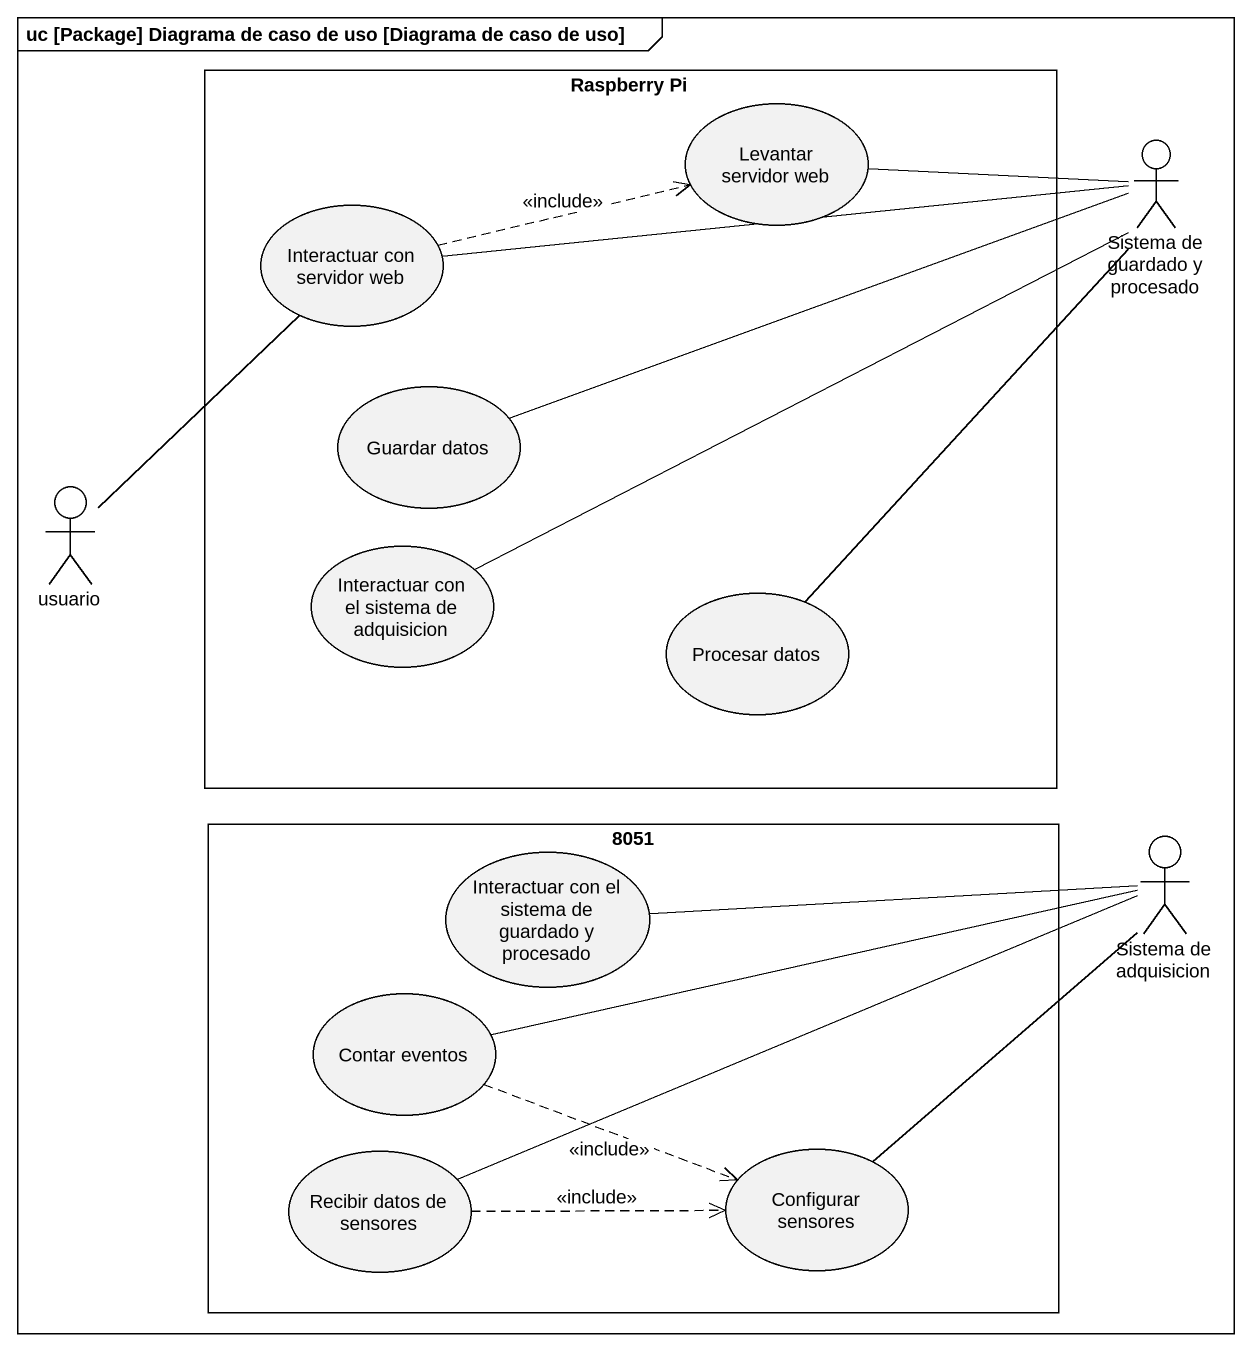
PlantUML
@startuml
mainframe uc [Package] Diagrama de caso de uso [Diagrama de caso de uso]
rectangle "Raspberry Pi" as Raspberry_Pi {
  usecase "Levantar servidor web" as Levantar_servidor_web
  usecase "Interactuar con servidor web" as Interactuar_con_servidor_web
  usecase "Guardar datos" as Guardar_datos
  usecase "Interactuar con el sistema de adquisicion" as Interactuar_con_el_sistema
  usecase "Procesar datos" as Procesar_datos
}
actor "Sistema de guardado y procesado" as Sistema_de_guardado_y
actor usuario
rectangle "8051" as r8051 {
  usecase "Interactuar con el sistema de guardado y procesado" as Interactuar_con_el_sistema_2
  usecase "Contar eventos" as Contar_eventos
  usecase "Recibir datos de sensores" as Recibir_datos_de_sensores
  usecase "Configurar sensores" as Configurar_sensores
}
actor "Sistema de adquisicion" as Sistema_de_adquisicion
Interactuar_con_servidor_web .right.> Levantar_servidor_web : <<include>>
Sistema_de_guardado_y -left- Levantar_servidor_web
Sistema_de_guardado_y -left- Interactuar_con_servidor_web
Sistema_de_guardado_y -left- Guardar_datos
Sistema_de_guardado_y -left- Interactuar_con_el_sistema
Sistema_de_guardado_y -- Procesar_datos
usuario -up- Interactuar_con_servidor_web
Sistema_de_adquisicion -left- Interactuar_con_el_sistema_2
Sistema_de_adquisicion -left- Contar_eventos
Sistema_de_adquisicion -left- Recibir_datos_de_sensores
Sistema_de_adquisicion -- Configurar_sensores
Contar_eventos .right.> Configurar_sensores : <<include>>
Recibir_datos_de_sensores .right.> Configurar_sensores : <<include>>
@enduml
